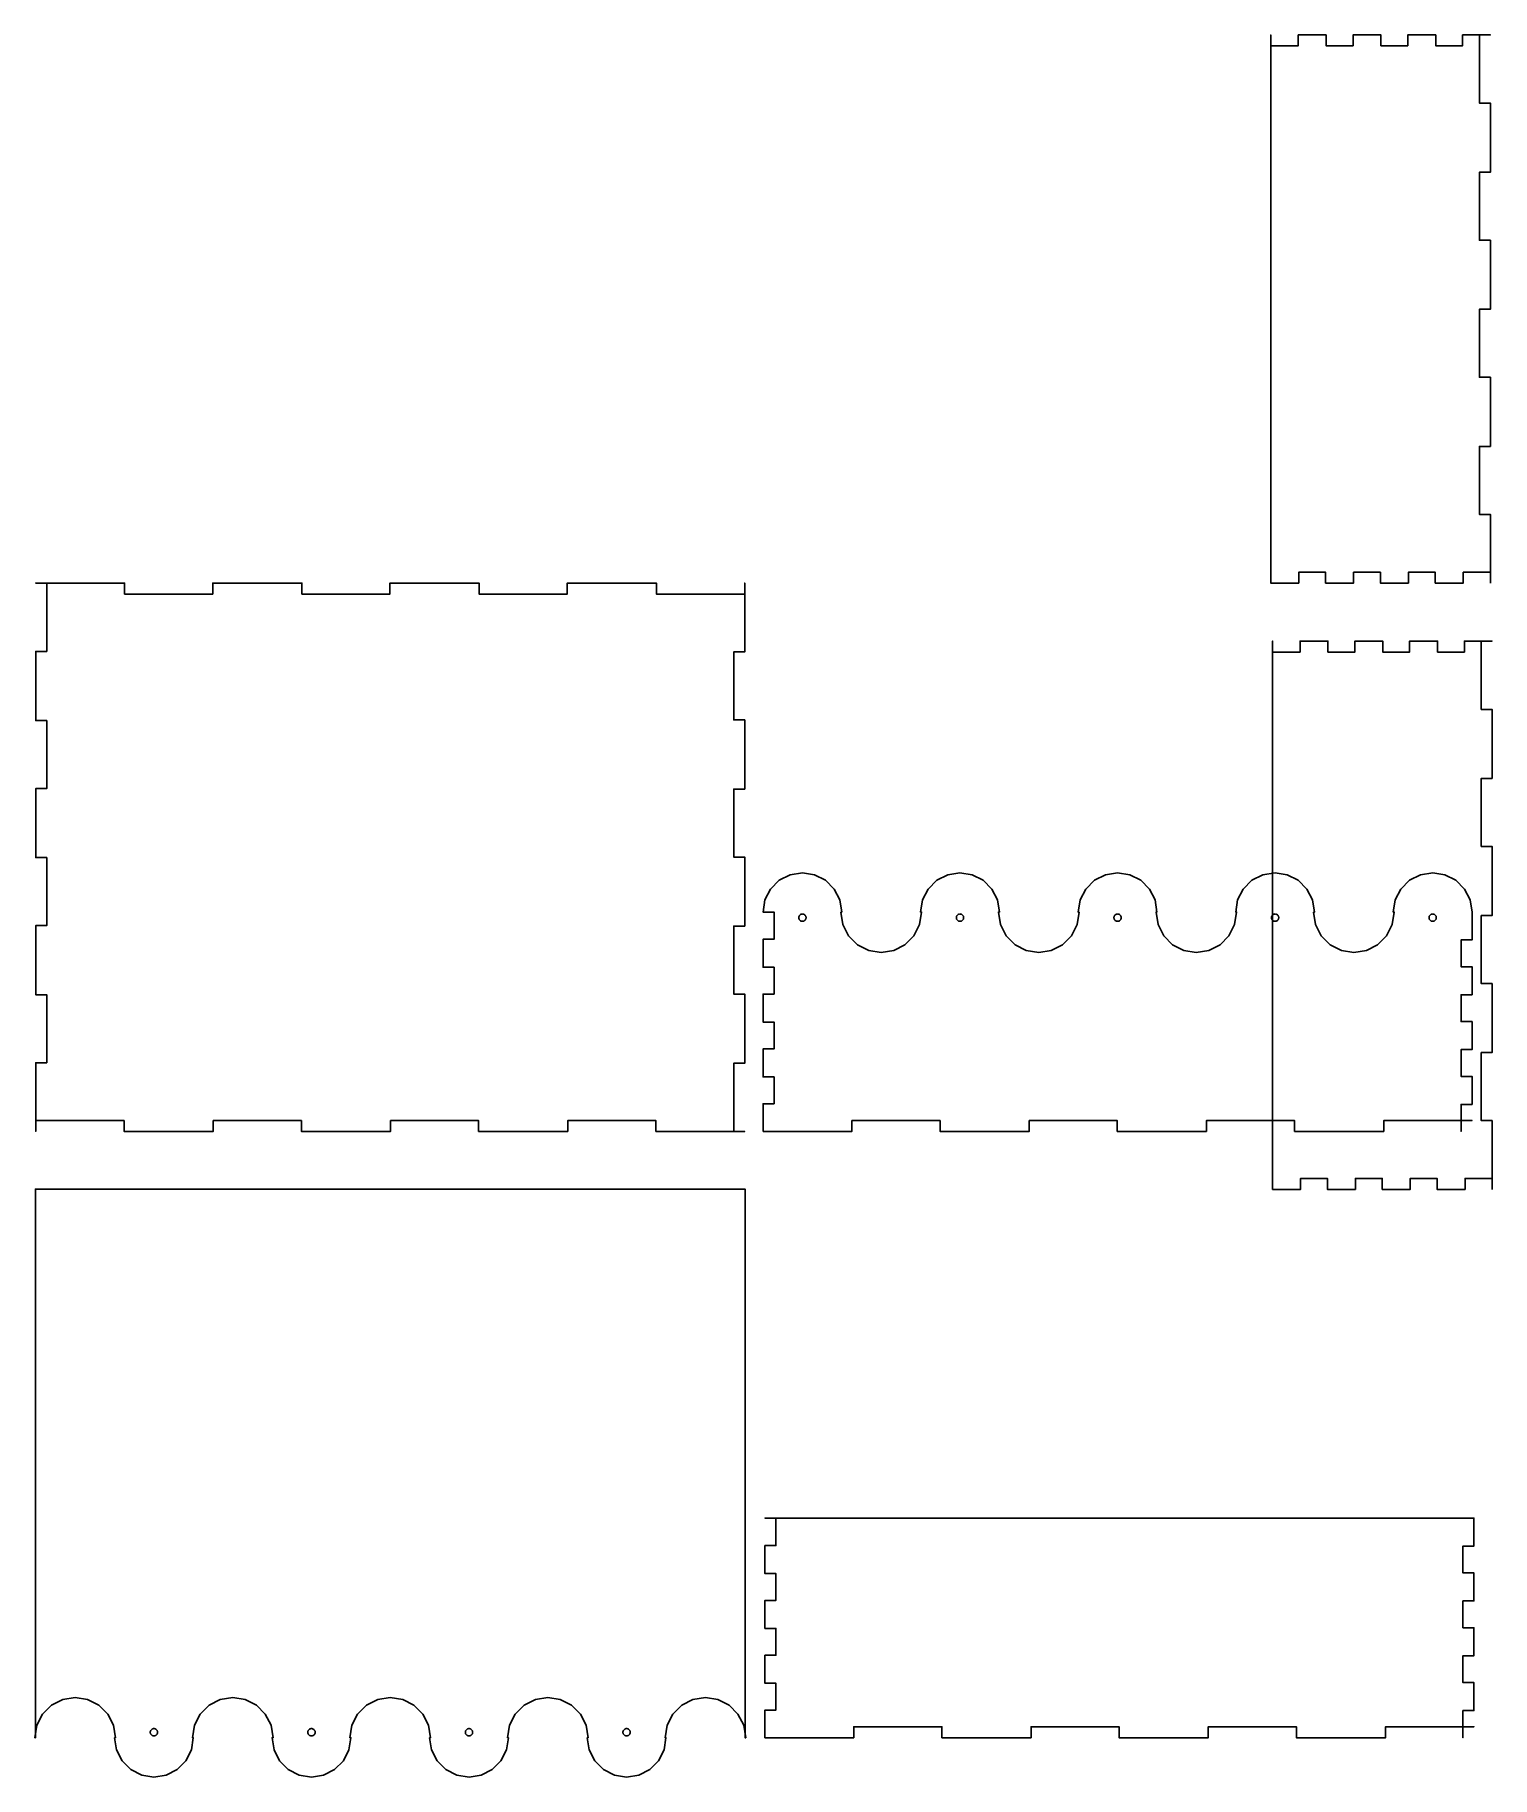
# Model space of a CAD drawing. Header units: millimetres. Extents: x 10 to 408, y -1 to 476.
import ezdxf

# ---------------------------------------------------------------- set-up
doc = ezdxf.new("R2010")
doc.units = ezdxf.units.MM
doc.layers.add('CUT', color=1, linetype='CONTINUOUS', true_color=0xff0000)

msp = doc.modelspace()

# ---------------------------------------------------------------- linework, layer by layer
at = {"layer": 'CUT'}
for points in [[(408, 325.8528), (408, 344.6778), (405, 344.6778), (405, 363.2778), (408, 363.2778), (408, 382.1778), (405, 382.1778), (405, 400.7778), (408, 400.7778), (408, 419.6778), (405, 419.6778), (405, 438.2778), (408, 438.2778), (408, 457.1778), (405, 457.1778), (405, 475.8528), (408, 475.8528), (400.425, 475.8528), (400.425, 472.8528), (393.075, 472.8528), (393.075, 475.8528), (385.425, 475.8528), (385.425, 472.8528), (378.075, 472.8528), (378.075, 475.8528), (370.425, 475.8528), (370.425, 472.8528), (363.075, 472.8528), (363.075, 475.8528), (355.425, 475.8528), (355.425, 472.8528), (348, 472.8528), (347.925, 472.8528), (347.925, 475.8528), (347.925, 325.8528), (348, 325.8528), (355.575, 325.8528), (355.575, 328.8528), (362.925, 328.8528), (362.925, 325.8528), (370.575, 325.8528), (370.575, 328.8528), (377.925, 328.8528), (377.925, 325.8528), (385.575, 325.8528), (385.575, 328.8528), (392.925, 328.8528), (392.925, 325.8528), (400.575, 325.8528), (400.575, 328.8528), (408, 328.8528)], [(10, 178.8528), (34.175, 178.8528), (34.175, 175.8528), (58.575, 175.8528), (58.575, 178.8528), (82.675, 178.8528), (82.675, 175.8528), (107.075, 175.8528), (107.075, 178.8528), (131.175, 178.8528), (131.175, 175.8528), (155.575, 175.8528), (155.575, 178.8528), (179.675, 178.8528), (179.675, 175.8528), (204, 175.8528), (201, 175.8528), (201, 194.5278), (204, 194.5278), (204, 213.4278), (201, 213.4278), (201, 232.0278), (204, 232.0278), (204, 250.9278), (201, 250.9278), (201, 269.5278), (204, 269.5278), (204, 288.4278), (201, 288.4278), (201, 307.0278), (204, 307.0278), (204, 325.8528), (204, 322.8528), (179.825, 322.8528), (179.825, 325.8528), (155.425, 325.8528), (155.425, 322.8528), (131.325, 322.8528), (131.325, 325.8528), (106.925, 325.8528), (106.925, 322.8528), (82.825, 322.8528), (82.825, 325.8528), (58.425, 325.8528), (58.425, 322.8528), (34.325, 322.8528), (34.325, 325.8528), (10, 325.8528), (13, 325.8528), (13, 307.1778), (10, 307.1778), (10, 288.2778), (13, 288.2778), (13, 269.6778), (10, 269.6778), (10, 250.7778), (13, 250.7778), (13, 232.1778), (10, 232.1778), (10, 213.2778), (13, 213.2778), (13, 194.6778), (10, 194.6778), (10, 175.8528)], [(408.5, 160), (408.5, 178.825), (405.5, 178.825), (405.5, 197.425), (408.5, 197.425), (408.5, 216.325), (405.5, 216.325), (405.5, 234.925), (408.5, 234.925), (408.5, 253.825), (405.5, 253.825), (405.5, 272.425), (408.5, 272.425), (408.5, 291.325), (405.5, 291.325), (405.5, 310), (408.5, 310), (400.925, 310), (400.925, 307), (393.575, 307), (393.575, 310), (385.925, 310), (385.925, 307), (378.575, 307), (378.575, 310), (370.925, 310), (370.925, 307), (363.575, 307), (363.575, 310), (355.925, 310), (355.925, 307), (348.5, 307), (348.425, 307), (348.425, 310), (348.425, 160), (348.5, 160), (356.075, 160), (356.075, 163), (363.425, 163), (363.425, 160), (371.075, 160), (371.075, 163), (378.425, 163), (378.425, 160), (386.075, 160), (386.075, 163), (393.425, 163), (393.425, 160), (401.075, 160), (401.075, 163), (408.5, 163)], [(209, 175.8528), (233.325, 175.8528), (233.325, 178.8528), (257.425, 178.8528), (257.425, 175.8528), (281.825, 175.8528), (281.825, 178.8528), (305.925, 178.8528), (305.925, 175.8528), (330.325, 175.8528), (330.325, 178.8528), (354.425, 178.8528), (354.425, 175.8528), (378.825, 175.8528), (378.825, 178.8528), (403, 178.8528), (400, 178.8528), (400, 175.8528), (400, 183.2778), (403, 183.2778), (403, 190.9278), (400, 190.9278), (400, 198.2778), (403, 198.2778), (403, 205.9278), (400, 205.9278), (400, 213.2778), (403, 213.2778), (403, 220.9278), (400, 220.9278), (400, 228.2778), (403, 228.2778), (403, 235.8528), (402.4725, 239.1833), (400.9416, 242.1878), (398.5572, 244.5722), (395.5527, 246.1031), (392.2222, 246.6306), (388.8917, 246.1031), (385.8872, 244.5722), (383.5028, 242.1878), (381.9719, 239.1833), (381.4444, 235.8528), (381.6944, 235.8528), (381.1547, 232.445), (379.5883, 229.3708), (377.1486, 226.9311), (374.0744, 225.3647), (370.6667, 224.825), (367.2589, 225.3647), (364.1847, 226.9311), (361.745, 229.3708), (360.1786, 232.445), (359.6389, 235.8528), (359.8889, 235.8528), (359.3614, 239.1833), (357.8305, 242.1878), (355.4461, 244.5722), (352.4416, 246.1031), (349.1111, 246.6306), (345.7806, 246.1031), (342.7761, 244.5722), (340.3917, 242.1878), (338.8608, 239.1833), (338.3333, 235.8528), (338.5833, 235.8528), (338.0436, 232.445), (336.4772, 229.3708), (334.0375, 226.9311), (330.9633, 225.3647), (327.5556, 224.825), (324.1478, 225.3647), (321.0736, 226.9311), (318.6339, 229.3708), (317.0675, 232.445), (316.5278, 235.8528), (316.7778, 235.8528), (316.2503, 239.1833), (314.7194, 242.1878), (312.335, 244.5722), (309.3305, 246.1031), (306, 246.6306), (302.6695, 246.1031), (299.665, 244.5722), (297.2806, 242.1878), (295.7497, 239.1833), (295.2222, 235.8528), (295.4722, 235.8528), (294.9325, 232.445), (293.3661, 229.3708), (290.9264, 226.9311), (287.8522, 225.3647), (284.4444, 224.825), (281.0367, 225.3647), (277.9625, 226.9311), (275.5228, 229.3708), (273.9564, 232.445), (273.4167, 235.8528), (273.6667, 235.8528), (273.1392, 239.1833), (271.6083, 242.1878), (269.2239, 244.5722), (266.2194, 246.1031), (262.8889, 246.6306), (259.5584, 246.1031), (256.5539, 244.5722), (254.1695, 242.1878), (252.6386, 239.1833), (252.1111, 235.8528), (252.3611, 235.8528), (251.8214, 232.445), (250.255, 229.3708), (247.8153, 226.9311), (244.7411, 225.3647), (241.3333, 224.825), (237.9256, 225.3647), (234.8514, 226.9311), (232.4117, 229.3708), (230.8453, 232.445), (230.3056, 235.8528), (230.5556, 235.8528), (230.0281, 239.1833), (228.4972, 242.1878), (226.1128, 244.5722), (223.1083, 246.1031), (219.7778, 246.6306), (216.4473, 246.1031), (213.4428, 244.5722), (211.0584, 242.1878), (209.5275, 239.1833), (209, 235.8528), (212, 235.8528), (212, 228.4278), (209, 228.4278), (209, 220.7778), (212, 220.7778), (212, 213.4278), (209, 213.4278), (209, 205.7778), (212, 205.7778), (212, 198.4278), (209, 198.4278), (209, 190.7778), (212, 190.7778), (212, 183.4278), (209, 183.4278)], [(220.7778, 234.3528), (220.7692, 234.4833), (220.7437, 234.6116), (220.7017, 234.7355), (220.6438, 234.8528), (220.5711, 234.9615), (220.4849, 235.0599), (220.3865, 235.1461), (220.2778, 235.2188), (220.1605, 235.2767), (220.0366, 235.3187), (219.9083, 235.3442), (219.7778, 235.3528), (219.6473, 235.3442), (219.519, 235.3187), (219.3951, 235.2767), (219.2778, 235.2188), (219.169, 235.1461), (219.0707, 235.0599), (218.9844, 234.9615), (218.9118, 234.8528), (218.8539, 234.7355), (218.8119, 234.6116), (218.7863, 234.4833), (218.7778, 234.3528), (218.7863, 234.2223), (218.8119, 234.094), (218.8539, 233.9701), (218.9118, 233.8528), (218.9844, 233.744), (219.0707, 233.6457), (219.169, 233.5594), (219.2778, 233.4868), (219.3951, 233.4289), (219.519, 233.3869), (219.6473, 233.3613), (219.7778, 233.3528), (219.9083, 233.3613), (220.0366, 233.3869), (220.1605, 233.4289), (220.2778, 233.4868), (220.3865, 233.5594), (220.4849, 233.6457), (220.5711, 233.744), (220.6438, 233.8528), (220.7017, 233.9701), (220.7437, 234.094), (220.7692, 234.2223)], [(263.8889, 234.3528), (263.8803, 234.4833), (263.8548, 234.6116), (263.8128, 234.7355), (263.7549, 234.8528), (263.6822, 234.9615), (263.596, 235.0599), (263.4977, 235.1461), (263.3889, 235.2188), (263.2716, 235.2767), (263.1477, 235.3187), (263.0194, 235.3442), (262.8889, 235.3528), (262.7584, 235.3442), (262.6301, 235.3187), (262.5062, 235.2767), (262.3889, 235.2188), (262.2801, 235.1461), (262.1818, 235.0599), (262.0955, 234.9615), (262.0229, 234.8528), (261.965, 234.7355), (261.923, 234.6116), (261.8974, 234.4833), (261.8889, 234.3528), (261.8974, 234.2223), (261.923, 234.094), (261.965, 233.9701), (262.0229, 233.8528), (262.0955, 233.744), (262.1818, 233.6457), (262.2801, 233.5594), (262.3889, 233.4868), (262.5062, 233.4289), (262.6301, 233.3869), (262.7584, 233.3613), (262.8889, 233.3528), (263.0194, 233.3613), (263.1477, 233.3869), (263.2716, 233.4289), (263.3889, 233.4868), (263.4977, 233.5594), (263.596, 233.6457), (263.6822, 233.744), (263.7549, 233.8528), (263.8128, 233.9701), (263.8548, 234.094), (263.8803, 234.2223)], [(307, 234.3528), (306.9914, 234.4833), (306.9659, 234.6116), (306.9239, 234.7355), (306.866, 234.8528), (306.7934, 234.9615), (306.7071, 235.0599), (306.6088, 235.1461), (306.5, 235.2188), (306.3827, 235.2767), (306.2588, 235.3187), (306.1305, 235.3442), (306, 235.3528), (305.8695, 235.3442), (305.7412, 235.3187), (305.6173, 235.2767), (305.5, 235.2188), (305.3912, 235.1461), (305.2929, 235.0599), (305.2066, 234.9615), (305.134, 234.8528), (305.0761, 234.7355), (305.0341, 234.6116), (305.0086, 234.4833), (305, 234.3528), (305.0086, 234.2223), (305.0341, 234.094), (305.0761, 233.9701), (305.134, 233.8528), (305.2066, 233.744), (305.2929, 233.6457), (305.3912, 233.5594), (305.5, 233.4868), (305.6173, 233.4289), (305.7412, 233.3869), (305.8695, 233.3613), (306, 233.3528), (306.1305, 233.3613), (306.2588, 233.3869), (306.3827, 233.4289), (306.5, 233.4868), (306.6088, 233.5594), (306.7071, 233.6457), (306.7934, 233.744), (306.866, 233.8528), (306.9239, 233.9701), (306.9659, 234.094), (306.9914, 234.2223)], [(350.1111, 234.3528), (350.1026, 234.4833), (350.077, 234.6116), (350.035, 234.7355), (349.9771, 234.8528), (349.9045, 234.9615), (349.8182, 235.0599), (349.7199, 235.1461), (349.6111, 235.2188), (349.4938, 235.2767), (349.3699, 235.3187), (349.2416, 235.3442), (349.1111, 235.3528), (348.9806, 235.3442), (348.8523, 235.3187), (348.7284, 235.2767), (348.6111, 235.2188), (348.5023, 235.1461), (348.404, 235.0599), (348.3178, 234.9615), (348.2451, 234.8528), (348.1872, 234.7355), (348.1452, 234.6116), (348.1197, 234.4833), (348.1111, 234.3528), (348.1197, 234.2223), (348.1452, 234.094), (348.1872, 233.9701), (348.2451, 233.8528), (348.3178, 233.744), (348.404, 233.6457), (348.5023, 233.5594), (348.6111, 233.4868), (348.7284, 233.4289), (348.8523, 233.3869), (348.9806, 233.3613), (349.1111, 233.3528), (349.2416, 233.3613), (349.3699, 233.3869), (349.4938, 233.4289), (349.6111, 233.4868), (349.7199, 233.5594), (349.8182, 233.6457), (349.9045, 233.744), (349.9771, 233.8528), (350.035, 233.9701), (350.077, 234.094), (350.1026, 234.2223)], [(393.2222, 234.3528), (393.2137, 234.4833), (393.1881, 234.6116), (393.1461, 234.7355), (393.0882, 234.8528), (393.0156, 234.9615), (392.9293, 235.0599), (392.831, 235.1461), (392.7222, 235.2188), (392.6049, 235.2767), (392.481, 235.3187), (392.3527, 235.3442), (392.2222, 235.3528), (392.0917, 235.3442), (391.9634, 235.3187), (391.8395, 235.2767), (391.7222, 235.2188), (391.6135, 235.1461), (391.5151, 235.0599), (391.4289, 234.9615), (391.3562, 234.8528), (391.2983, 234.7355), (391.2563, 234.6116), (391.2308, 234.4833), (391.2222, 234.3528), (391.2308, 234.2223), (391.2563, 234.094), (391.2983, 233.9701), (391.3562, 233.8528), (391.4289, 233.744), (391.5151, 233.6457), (391.6135, 233.5594), (391.7222, 233.4868), (391.8395, 233.4289), (391.9634, 233.3869), (392.0917, 233.3613), (392.2222, 233.3528), (392.3527, 233.3613), (392.481, 233.3869), (392.6049, 233.4289), (392.7222, 233.4868), (392.831, 233.5594), (392.9293, 233.6457), (393.0156, 233.744), (393.0882, 233.8528), (393.1461, 233.9701), (393.1881, 234.094), (393.2137, 234.2223)], [(9.75, 10), (10.2897, 13.4078), (11.8561, 16.482), (14.2958, 18.9217), (17.37, 20.488), (20.7778, 21.0278), (24.1855, 20.488), (27.2597, 18.9217), (29.6994, 16.482), (31.2658, 13.4078), (31.8056, 10), (31.5556, 10), (32.0831, 6.6695), (33.6139, 3.665), (35.9983, 1.2806), (39.0028, -0.2503), (42.3333, -0.7778), (45.6638, -0.2503), (48.6684, 1.2806), (51.0527, 3.665), (52.5836, 6.6695), (53.1111, 10), (52.8611, 10), (53.4008, 13.4078), (54.9672, 16.482), (57.4069, 18.9217), (60.4811, 20.488), (63.8889, 21.0278), (67.2967, 20.488), (70.3709, 18.9217), (72.8105, 16.482), (74.3769, 13.4078), (74.9167, 10), (74.6667, 10), (75.1942, 6.6695), (76.725, 3.665), (79.1094, 1.2806), (82.1139, -0.2503), (85.4444, -0.7778), (88.775, -0.2503), (91.7795, 1.2806), (94.1638, 3.665), (95.6947, 6.6695), (96.2222, 10), (95.9722, 10), (96.512, 13.4078), (98.0783, 16.482), (100.518, 18.9217), (103.5922, 20.488), (107, 21.0278), (110.4078, 20.488), (113.482, 18.9217), (115.9217, 16.482), (117.488, 13.4078), (118.0278, 10), (117.7778, 10), (118.3053, 6.6695), (119.8362, 3.665), (122.2205, 1.2806), (125.225, -0.2503), (128.5556, -0.7778), (131.8861, -0.2503), (134.8906, 1.2806), (137.275, 3.665), (138.8058, 6.6695), (139.3333, 10), (139.0833, 10), (139.6231, 13.4078), (141.1895, 16.482), (143.6291, 18.9217), (146.7033, 20.488), (150.1111, 21.0278), (153.5189, 20.488), (156.5931, 18.9217), (159.0328, 16.482), (160.5992, 13.4078), (161.1389, 10), (160.8889, 10), (161.4164, 6.6695), (162.9473, 3.665), (165.3316, 1.2806), (168.3362, -0.2503), (171.6667, -0.7778), (174.9972, -0.2503), (178.0017, 1.2806), (180.3861, 3.665), (181.9169, 6.6695), (182.4444, 10), (182.1944, 10), (182.7342, 13.4078), (184.3006, 16.482), (186.7403, 18.9217), (189.8145, 20.488), (193.2222, 21.0278), (196.63, 20.488), (199.7042, 18.9217), (202.1439, 16.482), (203.7103, 13.4078), (204.25, 10), (204.075, 10), (204.075, 160), (204.075, 160.075), (204, 160.075), (10, 160.075), (9.925, 160.075), (9.925, 160), (9.925, 10)], [(209.5, 10), (233.825, 10), (233.825, 13), (257.925, 13), (257.925, 10), (282.325, 10), (282.325, 13), (306.425, 13), (306.425, 10), (330.825, 10), (330.825, 13), (354.925, 13), (354.925, 10), (379.325, 10), (379.325, 13), (403.5, 13), (400.5, 13), (400.5, 10), (400.5, 17.425), (403.5, 17.425), (403.5, 25.075), (400.5, 25.075), (400.5, 32.425), (403.5, 32.425), (403.5, 40.075), (400.5, 40.075), (400.5, 47.425), (403.5, 47.425), (403.5, 55.075), (400.5, 55.075), (400.5, 62.425), (403.5, 62.425), (403.5, 70), (403.5, 70.075), (209.5, 70.075), (212.5, 70.075), (212.5, 70), (212.5, 62.575), (209.5, 62.575), (209.5, 54.925), (212.5, 54.925), (212.5, 47.575), (209.5, 47.575), (209.5, 39.925), (212.5, 39.925), (212.5, 32.575), (209.5, 32.575), (209.5, 24.925), (212.5, 24.925), (212.5, 17.575), (209.5, 17.575)], [(43.3333, 11.5), (43.3248, 11.6305), (43.2993, 11.7588), (43.2572, 11.8827), (43.1994, 12), (43.1267, 12.1088), (43.0404, 12.2071), (42.9421, 12.2934), (42.8333, 12.366), (42.716, 12.4239), (42.5922, 12.4659), (42.4639, 12.4914), (42.3333, 12.5), (42.2028, 12.4914), (42.0745, 12.4659), (41.9506, 12.4239), (41.8333, 12.366), (41.7246, 12.2934), (41.6262, 12.2071), (41.54, 12.1088), (41.4673, 12), (41.4095, 11.8827), (41.3674, 11.7588), (41.3419, 11.6305), (41.3333, 11.5), (41.3419, 11.3695), (41.3674, 11.2412), (41.4095, 11.1173), (41.4673, 11), (41.54, 10.8912), (41.6262, 10.7929), (41.7246, 10.7066), (41.8333, 10.634), (41.9506, 10.5761), (42.0745, 10.5341), (42.2028, 10.5086), (42.3333, 10.5), (42.4639, 10.5086), (42.5922, 10.5341), (42.716, 10.5761), (42.8333, 10.634), (42.9421, 10.7066), (43.0404, 10.7929), (43.1267, 10.8912), (43.1994, 11), (43.2572, 11.1173), (43.2993, 11.2412), (43.3248, 11.3695)], [(86.4444, 11.5), (86.4359, 11.6305), (86.4104, 11.7588), (86.3683, 11.8827), (86.3105, 12), (86.2378, 12.1088), (86.1516, 12.2071), (86.0532, 12.2934), (85.9444, 12.366), (85.8271, 12.4239), (85.7033, 12.4659), (85.575, 12.4914), (85.4444, 12.5), (85.3139, 12.4914), (85.1856, 12.4659), (85.0618, 12.4239), (84.9444, 12.366), (84.8357, 12.2934), (84.7373, 12.2071), (84.6511, 12.1088), (84.5784, 12), (84.5206, 11.8827), (84.4785, 11.7588), (84.453, 11.6305), (84.4444, 11.5), (84.453, 11.3695), (84.4785, 11.2412), (84.5206, 11.1173), (84.5784, 11), (84.6511, 10.8912), (84.7373, 10.7929), (84.8357, 10.7066), (84.9444, 10.634), (85.0618, 10.5761), (85.1856, 10.5341), (85.3139, 10.5086), (85.4444, 10.5), (85.575, 10.5086), (85.7033, 10.5341), (85.8271, 10.5761), (85.9444, 10.634), (86.0532, 10.7066), (86.1516, 10.7929), (86.2378, 10.8912), (86.3105, 11), (86.3683, 11.1173), (86.4104, 11.2412), (86.4359, 11.3695)], [(129.5556, 11.5), (129.547, 11.6305), (129.5215, 11.7588), (129.4794, 11.8827), (129.4216, 12), (129.3489, 12.1088), (129.2627, 12.2071), (129.1643, 12.2934), (129.0556, 12.366), (128.9382, 12.4239), (128.8144, 12.4659), (128.6861, 12.4914), (128.5556, 12.5), (128.425, 12.4914), (128.2967, 12.4659), (128.1729, 12.4239), (128.0556, 12.366), (127.9468, 12.2934), (127.8484, 12.2071), (127.7622, 12.1088), (127.6895, 12), (127.6317, 11.8827), (127.5896, 11.7588), (127.5641, 11.6305), (127.5556, 11.5), (127.5641, 11.3695), (127.5896, 11.2412), (127.6317, 11.1173), (127.6895, 11), (127.7622, 10.8912), (127.8484, 10.7929), (127.9468, 10.7066), (128.0556, 10.634), (128.1729, 10.5761), (128.2967, 10.5341), (128.425, 10.5086), (128.5556, 10.5), (128.6861, 10.5086), (128.8144, 10.5341), (128.9382, 10.5761), (129.0556, 10.634), (129.1643, 10.7066), (129.2627, 10.7929), (129.3489, 10.8912), (129.4216, 11), (129.4794, 11.1173), (129.5215, 11.2412), (129.547, 11.3695)], [(172.6667, 11.5), (172.6581, 11.6305), (172.6326, 11.7588), (172.5905, 11.8827), (172.5327, 12), (172.46, 12.1088), (172.3738, 12.2071), (172.2754, 12.2934), (172.1667, 12.366), (172.0494, 12.4239), (171.9255, 12.4659), (171.7972, 12.4914), (171.6667, 12.5), (171.5361, 12.4914), (171.4078, 12.4659), (171.284, 12.4239), (171.1667, 12.366), (171.0579, 12.2934), (170.9596, 12.2071), (170.8733, 12.1088), (170.8006, 12), (170.7428, 11.8827), (170.7007, 11.7588), (170.6752, 11.6305), (170.6667, 11.5), (170.6752, 11.3695), (170.7007, 11.2412), (170.7428, 11.1173), (170.8006, 11), (170.8733, 10.8912), (170.9596, 10.7929), (171.0579, 10.7066), (171.1667, 10.634), (171.284, 10.5761), (171.4078, 10.5341), (171.5361, 10.5086), (171.6667, 10.5), (171.7972, 10.5086), (171.9255, 10.5341), (172.0494, 10.5761), (172.1667, 10.634), (172.2754, 10.7066), (172.3738, 10.7929), (172.46, 10.8912), (172.5327, 11), (172.5905, 11.1173), (172.6326, 11.2412), (172.6581, 11.3695)]]:
    msp.add_lwpolyline(points, close=True, dxfattribs=at)

doc.saveas('drawing.dxf')
